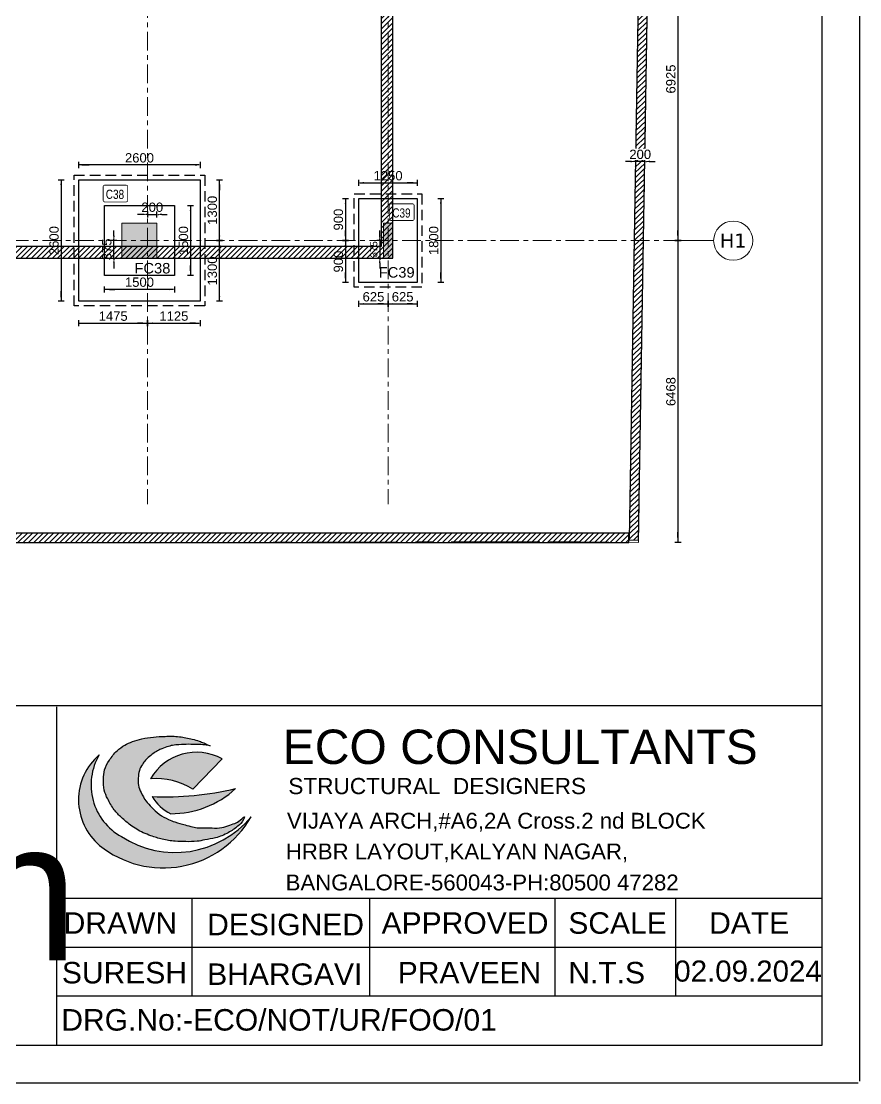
# Model space of a CAD drawing. Extents: x 1878645 to 3043969, y -1160829 to -603973.
# Drawn here: x 2835125 to 2853084, y -692265 to -669520 of the extents above; entities that cross this region are included whole.
import ezdxf
from ezdxf.enums import TextEntityAlignment as Align

# ---------------------------------------------------------------- set-up
doc = ezdxf.new("R2010")
doc.units = 0
doc.header["$LTSCALE"] = 100
doc.header["$PDMODE"] = 66
for name, pattern in [('Center', [50.8, 31.75, -6.35, 6.35, -6.35]), ('Grids', [7, 4, -1, 1, -1]), ('SCHidden', [0.375, 0.25, -0.125])]:
    doc.linetypes.add(name, pattern=pattern)
doc.layers.get('Defpoints').update_dxf_attribs({"lineweight": 0})
for name, color, linetype in [('A-ANNO-TEXT', 8, 'Continuous'), ('A-DIMN-100', 5, 'Continuous'), ('COMMENTS', 30, 'Continuous'), ('Dim', 3, 'Continuous'), ('Footing', 5, 'Continuous'), ('Footing Nos', 4, 'Continuous'), ('PCC', 2, 'Continuous'), ('RETAIN-WALL', 1, 'Continuous')]:
    doc.layers.add(name, color=color, linetype=linetype)
for name, color, linetype, lineweight in [('A-GRID', 8, 'Grids', 0), ('A-GRID-TAG', 3, 'Continuous', 0), ('A-SITE-BDRY', 6, 'Center', 70), ('ECO COL', 6, 'Continuous', 0), ('Eco_  CNO', 7, 'Continuous', 25)]:
    doc.layers.add(name, color=color, linetype=linetype, lineweight=lineweight)
doc.styles.add('ARIAL', font='arial.ttf')
doc.styles.add('ITA', font='simplex.shx')
doc.styles.add('SC-BBS1', font='SansSerif')
doc.styles.get("Standard").update_dxf_attribs({"font": 'verdana.ttf'})
doc.dimstyles.new('A-150-DIM-EXT_MAIN(FT)', dxfattribs={"dimscale": 0, "dimtxt": 200, "dimasz": 18, "dimexe": 100, "dimexo": 100, "dimgap": 50, "dimtad": 1, "dimdec": 0, "dimdsep": 46, "dimtxsty": 'ARIAL', "dimblk": 'A3', "dimcen": 0.025, "dimse1": 1, "dimse2": 1, "dimclrd": 256, "dimclre": 256, "dimclrt": 7, "dimazin": 2, "dimtfac": 1, "dimtdec": 0, "dimtix": 1, "dimtmove": 2, "dimatfit": 3, "dimldrblk": 'WSA-DOT-100', "dimfxl": 1, "dimtolj": 1, "dimtzin": 0, "dimarcsym": 0})

# ---------------------------------------------------------------- blocks, each defined once
blk = doc.blocks.new('*U14')
at = {"layer": 'A-GRID-TAG', "color": 8, "linetype": 'Grids', "lineweight": 15}
for p, q in [((0, 8), (0, 4)), ((0, 4), (0, 0))]:
    blk.add_line(p, q, dxfattribs=at)
at = {"layer": 'A-GRID-TAG', "linetype": 'Continuous'}
blk.add_circle((0, 13), 5, dxfattribs=at)
at = {"layer": 'A-GRID-TAG', "color": 7}
blk.add_attdef('GN', text='', height=4, dxfattribs=at).set_placement((0, 13), align=Align.MIDDLE_CENTER)
blk = doc.blocks.new('A2')
at = {"layer": 'Dim', "linetype": 'ByBlock', "lineweight": -2, "extrusion": (0, 0, -1)}
blk.add_lwpolyline([(6, 0), (12.2, 0)], dxfattribs=at)
blk.add_solid([(6, -1), (0, 0), (6, 1)], dxfattribs=at)
blk = doc.blocks.new('A3')
at = {"layer": 'Dim', "linetype": 'ByBlock', "lineweight": -2}
blk.add_line((0, 3.6), (0, -3.6), dxfattribs=at)
blk.add_blockref('A2', (0, 0), dxfattribs=at)
blk = doc.blocks.new('*D1612')
at = {"layer": 'Defpoints', "color": 0}
for p in [(2838032, -673658), (2837832, -673845), (2838032, -673845)]:
    blk.add_point(p, dxfattribs=at)
at = {"layer": 'Dim', "lineweight": -2}
for p, q in [((2837814, -673658), (2837796, -673658)), ((2837832, -673658), (2838032, -673658)), ((2838050, -673658), (2838068, -673658))]:
    blk.add_line(p, q, dxfattribs=at)
at = {"layer": 'Dim', "lineweight": -2, "xscale": 18, "yscale": 18, "zscale": 18}
blk.add_blockref('A3', (2837832, -673658), dxfattribs=at)
at = {"layer": 'Dim', "lineweight": -2, "xscale": 18, "yscale": 18, "zscale": 18, "rotation": 180}
blk.add_blockref('A3', (2838032, -673658), dxfattribs=at)
at = {"layer": 'Dim', "color": 7, "insert": (2837932, -673506), "char_height": 200, "attachment_point": 5, "style": 'ARIAL'}
blk.add_mtext('\\A1;200', dxfattribs=at)
blk = doc.blocks.new('WSA-DOT-100')
at = {"layer": 'A-DIMN-100', "color": 5}
for p, q in [((0, -200), (0, 200)), ((-200, 0), (200, 0))]:
    blk.add_line(p, q, dxfattribs=at)
at = {"layer": 'A-DIMN-100', "color": 1, "const_width": 60}
blk.add_lwpolyline([(-30, 0, 1), (30, 0, 1)], format="xyb", close=True, dxfattribs=at)
blk = doc.blocks.new('*D1613')
at = {"layer": 'Defpoints', "color": 0}
for p in [(2837110, -674221), (2837282, -674221), (2837282, -674595)]:
    blk.add_point(p, dxfattribs=at)
at = {"layer": 'Dim', "lineweight": -2}
for p, q in [((2837110, -674203), (2837110, -674185)), ((2837110, -674595), (2837110, -674221)), ((2837110, -674613), (2837110, -674631))]:
    blk.add_line(p, q, dxfattribs=at)
at = {"layer": 'Dim', "lineweight": -2, "xscale": 18, "yscale": 18, "zscale": 18}
for p, rotation in [((2837110, -674221), 270), ((2837110, -674595), 90)]:
    blk.add_blockref('A3', p, dxfattribs=dict(at, rotation=rotation))
at = {"layer": 'Dim', "color": 7, "insert": (2836958, -674408), "char_height": 200, "attachment_point": 5, "rotation": 90, "style": 'ARIAL'}
blk.add_mtext('\\A1;375', dxfattribs=at)
blk = doc.blocks.new('*D1616')
at = {"layer": 'Defpoints', "color": 0}
for p in [(2842882, -674220), (2842803, -674595), (2842882, -674595)]:
    blk.add_point(p, dxfattribs=at)
at = {"layer": 'Dim', "lineweight": -2}
for p, q in [((2842803, -674202), (2842803, -674184)), ((2842803, -674220), (2842803, -674595)), ((2842803, -674613), (2842803, -674631))]:
    blk.add_line(p, q, dxfattribs=at)
at = {"layer": 'Dim', "lineweight": -2, "xscale": 18, "yscale": 18, "zscale": 18}
for p, rotation in [((2842803, -674220), 270), ((2842803, -674595), 90)]:
    blk.add_blockref('A3', p, dxfattribs=dict(at, rotation=rotation))
at = {"layer": 'Dim', "color": 7, "insert": (2842676, -674408), "char_height": 150, "attachment_point": 5, "rotation": 90, "style": 'ARIAL'}
blk.add_mtext('\\A1;375', dxfattribs=at)
blk = doc.blocks.new('A$C03881B15')
h = blk.add_hatch(color=86)
edge = h.paths.add_edge_path()
edge.add_spline(control_points=[(80.13, 74.41), (78.85, 75), (76.69, 76), (73.1, 77.43), (68.18, 78.81), (61.26, 80.31), (50.9, 80.22), (41.22, 79.59), (33.08, 77.17), (27.87, 74.93), (22.82, 71.27), (18.86, 65.95), (15.44, 60.15), (15.18, 53.72), (15.1, 47.58), (18.03, 41.39), (21.16, 35.51), (26.32, 30.5), (31.99, 25.53), (38.13, 21.89), (44.74, 19.25), (51.16, 17.26), (58.33, 16.06), (65.45, 16.02), (71.55, 15.89), (77.51, 17.26), (84.07, 18.16), (90.9, 20.98), (96.88, 25.11), (99.82, 27.85), (101.76, 32.3), (97.95, 28.47), (95.29, 27.07), (90.7, 25.57), (85.71, 24), (79.61, 24.63), (74.11, 24.11), (69.12, 25.03), (64.34, 26.36), (59.38, 27.61), (54.15, 29.86), (48.99, 32.35), (44.79, 36.67), (40.7, 40.84), (38.23, 45.5), (36.25, 50.18), (36.39, 54.8), (36.72, 59.25), (38.65, 62.9), (40.96, 66.04), (44.55, 69.15), (48.83, 72.15), (53.58, 73.58), (57.36, 74.9), (61.86, 75.08), (66.86, 75.47), (72.1, 75.08), (76.47, 75.16), (79.05, 74.63), (80.13, 74.41)], knot_values=[0, 0, 0, 0, 4.246861, 7.151323, 11.574121, 19.568641, 28.284106, 42.532398, 48.483783, 53.661456, 59.51565, 66.913681, 73.498071, 79.210966, 85.953473, 91.616477, 99.444488, 105.843059, 113.009162, 122.067605, 127.0701, 134.32743, 142.216889, 148.745282, 155.694438, 160.400867, 167.046747, 175.449227, 182.569509, 187.795037, 189.591977, 192.748202, 196.718591, 201.178225, 206.385034, 212.489071, 219.22456, 222.909441, 227.611665, 234.117384, 238.200733, 244.721149, 251.073285, 256.13887, 262.138806, 266.82668, 271.11882, 275.84401, 280.031219, 283.282413, 287.51717, 294.218602, 298.74557, 302.327722, 306.174014, 312.165346, 317.363286, 321.907225, 325.229978, 325.229978, 325.229978, 325.229978], degree=3, periodic=0)
for points in [[(12.6, 68.89, 0.461258), (12.85, 13.7, 0.462447), (105.12, 31.11, -0.379805), (26.12, 19.06, -0.421297)], [(87.5, 66.42, 0.406571), (43.8, 54.37, -0.163156), (69.65, 47.96)], [(95.68, 48.32, -0.068364), (44.78, 43.49, 0.15409), (56.2, 33.05, 0.189191)]]:
    blk.add_hatch(color=8).paths.add_polyline_path(points)
at = {"color": 8}
blk.add_line((69.65, 47.96), (87.5, 66.42), dxfattribs=at)
for centre, radius, start, end in [((36.28, 41.4), 36.28, 130.73376, 229.78127), ((43.68, 50.57), 36.08, 149.48206, 240.8643), ((71.84, 37.97), 32.48, 61.17081, 149.67179), ((47.18, 12.61), 41.89, 57.55821, 94.62417), ((52.66, 231.17), 187.84, 267.5961, 283.23961), ((56.49, 90.98), 57.93, 269.72004, 312.57295), ((67.03, 56.37), 25.71, 210.05787, 245.09714), ((51.59, 61.61), 61.61, 231.04983, 330.32193), ((58.83, 69.58), 60.19, 237.0781, 320.26627)]:
    blk.add_arc(centre, radius, start, end, dxfattribs=at)
at = {"color": 86}
blk.add_spline([(80.13, 74.41), (76.26, 76.15), (73.56, 77.2), (69.31, 78.46), (61.47, 79.98), (52.75, 80.18), (38.58, 78.67), (32.88, 76.98), (28.15, 74.86), (23.43, 71.4), (18.8, 65.63), (15.85, 59.74), (15.22, 54.07), (15.64, 47.34), (17.75, 42.08), (21.75, 35.35), (26.17, 30.72), (31.64, 26.1), (39.43, 21.47), (44.06, 19.58), (51, 17.47), (58.79, 16.21), (65.32, 16), (72.26, 16.21), (76.89, 17.05), (83.42, 18.32), (91.21, 21.47), (97.1, 25.47), (100.47, 29.46), (101.1, 31.14), (98.57, 29.25), (95.2, 27.15), (90.99, 25.68), (85.94, 24.41), (79.84, 24.41), (73.1, 24.41), (69.47, 25.01), (64.91, 26.18), (58.67, 28), (54.89, 29.57), (49.17, 32.69), (44.48, 36.98), (41.1, 40.75), (38.11, 45.95), (36.55, 50.37), (36.42, 54.66), (37.07, 59.34), (38.89, 63.11), (40.84, 65.71), (43.96, 68.57), (49.61, 72.18), (53.87, 73.7), (57.31, 74.7), (61.14, 75.07), (67.13, 75.33), (72.32, 75.15), (76.86, 74.98), (80.13, 74.41)], degree=3, dxfattribs=at)
blk = doc.blocks.new('*D1626')
at = {"layer": 'Defpoints', "color": 0}
for p in [(2848981, -667296), (2849191, -674221), (2849252, -674221)]:
    blk.add_point(p, dxfattribs=at)
at = {"layer": 'Dim', "lineweight": -2}
blk.add_line((2849191, -667314), (2849191, -674203), dxfattribs=at)
at = {"layer": 'Dim', "lineweight": -2, "xscale": 18, "yscale": 18, "zscale": 18}
for p, rotation in [((2849191, -667296), 90), ((2849191, -674221), 270)]:
    blk.add_blockref('A3', p, dxfattribs=dict(at, rotation=rotation))
at = {"layer": 'Dim', "color": 7, "insert": (2849039, -670758), "char_height": 200, "attachment_point": 5, "rotation": 90, "style": 'ARIAL'}
blk.add_mtext('\\A1;6925', dxfattribs=at)
blk = doc.blocks.new('*D1632')
at = {"layer": 'Defpoints', "color": 0}
for p in [(2849252, -674221), (2848342, -680689), (2849191, -680689)]:
    blk.add_point(p, dxfattribs=at)
at = {"layer": 'Dim', "lineweight": -2}
blk.add_line((2849191, -674239), (2849191, -680671), dxfattribs=at)
at = {"layer": 'Dim', "lineweight": -2, "xscale": 18, "yscale": 18, "zscale": 18}
for p, rotation in [((2849191, -674221), 90), ((2849191, -680689), 270)]:
    blk.add_blockref('A3', p, dxfattribs=dict(at, rotation=rotation))
at = {"layer": 'Dim', "color": 7, "insert": (2849039, -677455), "char_height": 200, "attachment_point": 5, "rotation": 90, "style": 'ARIAL'}
blk.add_mtext('\\A1;6468', dxfattribs=at)
blk = doc.blocks.new('Co')
at = {"const_width": 0.75}
blk.add_lwpolyline([(-12.6, -7.2), (-12.6, 6.6, -0.414214), (-11.1, 8.1), (10.5, 8.1, -0.414214), (12, 6.6), (12, -7.2, -0.414214), (10.5, -8.7), (-11.1, -8.7, -0.414214)], format="xyb", close=True, dxfattribs=at)
at = {"style": 'ITA', "width": 0.669972}
blk.add_attdef('COL', text='', height=10.5, rotation=0.638, dxfattribs=at).set_placement((-9.9, -5.5), (8.5, -5.3), align=Align.FIT)
blk = doc.blocks.new('*D1439')
at = {"layer": 'Defpoints', "color": 0}
for p in [(2843607, -672982), (2842357, -673320), (2843607, -673320)]:
    blk.add_point(p, dxfattribs=at)
at = {"layer": 'Dim', "lineweight": -2}
blk.add_line((2842375, -672982), (2843589, -672982), dxfattribs=at)
at = {"layer": 'Dim', "lineweight": -2, "xscale": 18, "yscale": 18, "zscale": 18, "rotation": 180}
blk.add_blockref('A3', (2842357, -672982), dxfattribs=at)
at = {"layer": 'Dim', "lineweight": -2, "xscale": 18, "yscale": 18, "zscale": 18}
blk.add_blockref('A3', (2843607, -672982), dxfattribs=at)
at = {"layer": 'Dim', "color": 7, "insert": (2842982, -672830), "char_height": 200, "attachment_point": 5, "style": 'ARIAL'}
blk.add_mtext('\\A1;1250', dxfattribs=at)
blk = doc.blocks.new('*D1440')
at = {"layer": 'Defpoints', "color": 0}
for p in [(2842357, -673320), (2842071, -674220), (2842357, -674220)]:
    blk.add_point(p, dxfattribs=at)
at = {"layer": 'Dim', "lineweight": -2}
blk.add_line((2842071, -673338), (2842071, -674202), dxfattribs=at)
at = {"layer": 'Dim', "lineweight": -2, "xscale": 18, "yscale": 18, "zscale": 18}
for p, rotation in [((2842071, -673320), 90), ((2842071, -674220), 270)]:
    blk.add_blockref('A3', p, dxfattribs=dict(at, rotation=rotation))
at = {"layer": 'Dim', "color": 7, "insert": (2841919, -673770), "char_height": 200, "attachment_point": 5, "rotation": 90, "style": 'ARIAL'}
blk.add_mtext('\\A1;900', dxfattribs=at)
blk = doc.blocks.new('*D1441')
at = {"layer": 'Defpoints', "color": 0}
for p in [(2842357, -674220), (2842071, -675120), (2842357, -675120)]:
    blk.add_point(p, dxfattribs=at)
at = {"layer": 'Dim', "lineweight": -2}
blk.add_line((2842071, -674238), (2842071, -675102), dxfattribs=at)
at = {"layer": 'Dim', "lineweight": -2, "xscale": 18, "yscale": 18, "zscale": 18}
for p, rotation in [((2842071, -674220), 90), ((2842071, -675120), 270)]:
    blk.add_blockref('A3', p, dxfattribs=dict(at, rotation=rotation))
at = {"layer": 'Dim', "color": 7, "insert": (2841919, -674670), "char_height": 200, "attachment_point": 5, "rotation": 90, "style": 'ARIAL'}
blk.add_mtext('\\A1;900', dxfattribs=at)
blk = doc.blocks.new('*D1442')
at = {"layer": 'Defpoints', "color": 0}
for p in [(2843607, -673320), (2843607, -675120), (2844111, -675120)]:
    blk.add_point(p, dxfattribs=at)
at = {"layer": 'Dim', "lineweight": -2}
blk.add_line((2844111, -673338), (2844111, -675102), dxfattribs=at)
at = {"layer": 'Dim', "lineweight": -2, "xscale": 18, "yscale": 18, "zscale": 18}
for p, rotation in [((2844111, -673320), 90), ((2844111, -675120), 270)]:
    blk.add_blockref('A3', p, dxfattribs=dict(at, rotation=rotation))
at = {"layer": 'Dim', "color": 7, "insert": (2843959, -674220), "char_height": 200, "attachment_point": 5, "rotation": 90, "style": 'ARIAL'}
blk.add_mtext('\\A1;1800', dxfattribs=at)
blk = doc.blocks.new('*D1443')
at = {"layer": 'Defpoints', "color": 0}
for p in [(2842357, -675120), (2842982, -675120), (2842982, -675577)]:
    blk.add_point(p, dxfattribs=at)
at = {"layer": 'Dim', "lineweight": -2}
blk.add_line((2842375, -675577), (2842964, -675577), dxfattribs=at)
at = {"layer": 'Dim', "lineweight": -2, "xscale": 18, "yscale": 18, "zscale": 18, "rotation": 180}
blk.add_blockref('A3', (2842357, -675577), dxfattribs=at)
at = {"layer": 'Dim', "lineweight": -2, "xscale": 18, "yscale": 18, "zscale": 18}
blk.add_blockref('A3', (2842982, -675577), dxfattribs=at)
at = {"layer": 'Dim', "color": 7, "insert": (2842669, -675425), "char_height": 200, "attachment_point": 5, "style": 'ARIAL'}
blk.add_mtext('\\A1;625', dxfattribs=at)
blk = doc.blocks.new('*D1444')
at = {"layer": 'Defpoints', "color": 0}
for p in [(2842982, -675120), (2843607, -675120), (2843607, -675577)]:
    blk.add_point(p, dxfattribs=at)
at = {"layer": 'Dim', "lineweight": -2}
blk.add_line((2843000, -675577), (2843589, -675577), dxfattribs=at)
at = {"layer": 'Dim', "lineweight": -2, "xscale": 18, "yscale": 18, "zscale": 18, "rotation": 180}
blk.add_blockref('A3', (2842982, -675577), dxfattribs=at)
at = {"layer": 'Dim', "lineweight": -2, "xscale": 18, "yscale": 18, "zscale": 18}
blk.add_blockref('A3', (2843607, -675577), dxfattribs=at)
at = {"layer": 'Dim', "color": 7, "insert": (2843294, -675425), "char_height": 200, "attachment_point": 5, "style": 'ARIAL'}
blk.add_mtext('\\A1;625', dxfattribs=at)
blk = doc.blocks.new('*D1445')
at = {"layer": 'Defpoints', "color": 0}
for p in [(2838407, -673470), (2838407, -674970), (2838752, -674970)]:
    blk.add_point(p, dxfattribs=at)
at = {"layer": 'Dim', "lineweight": -2}
blk.add_line((2838752, -673488), (2838752, -674952), dxfattribs=at)
at = {"layer": 'Dim', "lineweight": -2, "xscale": 18, "yscale": 18, "zscale": 18}
for p, rotation in [((2838752, -673470), 90), ((2838752, -674970), 270)]:
    blk.add_blockref('A3', p, dxfattribs=dict(at, rotation=rotation))
at = {"layer": 'Dim', "color": 7, "insert": (2838600, -674220), "char_height": 200, "attachment_point": 5, "rotation": 90, "style": 'ARIAL'}
blk.add_mtext('\\A1;1500', dxfattribs=at)
blk = doc.blocks.new('*D1446')
at = {"layer": 'Defpoints', "color": 0}
for p in [(2836907, -674970), (2838407, -674970), (2836907, -675265)]:
    blk.add_point(p, dxfattribs=at)
at = {"layer": 'Dim', "lineweight": -2}
blk.add_line((2838389, -675265), (2836925, -675265), dxfattribs=at)
at = {"layer": 'Dim', "lineweight": -2, "xscale": 18, "yscale": 18, "zscale": 18, "rotation": 180}
blk.add_blockref('A3', (2836907, -675265), dxfattribs=at)
at = {"layer": 'Dim', "lineweight": -2, "xscale": 18, "yscale": 18, "zscale": 18}
blk.add_blockref('A3', (2838407, -675265), dxfattribs=at)
at = {"layer": 'Dim', "color": 7, "insert": (2837657, -675112), "char_height": 200, "attachment_point": 5, "style": 'ARIAL'}
blk.add_mtext('\\A1;1500', dxfattribs=at)
blk = doc.blocks.new('*D1447')
at = {"layer": 'Defpoints', "color": 0}
for p in [(2836357, -672920), (2835980, -675520), (2836357, -675520)]:
    blk.add_point(p, dxfattribs=at)
at = {"layer": 'Dim', "lineweight": -2}
blk.add_line((2835980, -672938), (2835980, -675502), dxfattribs=at)
at = {"layer": 'Dim', "lineweight": -2, "xscale": 18, "yscale": 18, "zscale": 18}
for p, rotation in [((2835980, -672920), 90), ((2835980, -675520), 270)]:
    blk.add_blockref('A3', p, dxfattribs=dict(at, rotation=rotation))
at = {"layer": 'Dim', "color": 7, "insert": (2835828, -674220), "char_height": 200, "attachment_point": 5, "rotation": 90, "style": 'ARIAL'}
blk.add_mtext('\\A1;2600', dxfattribs=at)
blk = doc.blocks.new('*D1448')
at = {"layer": 'Defpoints', "color": 0}
for p in [(2836357, -672600), (2836357, -672920), (2838957, -672920)]:
    blk.add_point(p, dxfattribs=at)
at = {"layer": 'Dim', "lineweight": -2}
blk.add_line((2838939, -672600), (2836375, -672600), dxfattribs=at)
at = {"layer": 'Dim', "lineweight": -2, "xscale": 18, "yscale": 18, "zscale": 18, "rotation": 180}
blk.add_blockref('A3', (2836357, -672600), dxfattribs=at)
at = {"layer": 'Dim', "lineweight": -2, "xscale": 18, "yscale": 18, "zscale": 18}
blk.add_blockref('A3', (2838957, -672600), dxfattribs=at)
at = {"layer": 'Dim', "color": 7, "insert": (2837657, -672448), "char_height": 200, "attachment_point": 5, "style": 'ARIAL'}
blk.add_mtext('\\A1;2600', dxfattribs=at)
blk = doc.blocks.new('*D1449')
at = {"layer": 'Defpoints', "color": 0}
for p in [(2836357, -675520), (2837832, -675520), (2837832, -675992)]:
    blk.add_point(p, dxfattribs=at)
at = {"layer": 'Dim', "lineweight": -2}
blk.add_line((2836375, -675992), (2837814, -675992), dxfattribs=at)
at = {"layer": 'Dim', "lineweight": -2, "xscale": 18, "yscale": 18, "zscale": 18, "rotation": 180}
blk.add_blockref('A3', (2836357, -675992), dxfattribs=at)
at = {"layer": 'Dim', "lineweight": -2, "xscale": 18, "yscale": 18, "zscale": 18}
blk.add_blockref('A3', (2837832, -675992), dxfattribs=at)
at = {"layer": 'Dim', "color": 7, "insert": (2837094, -675840), "char_height": 200, "attachment_point": 5, "style": 'ARIAL'}
blk.add_mtext('\\A1;1475', dxfattribs=at)
blk = doc.blocks.new('*D1450')
at = {"layer": 'Defpoints', "color": 0}
for p in [(2837832, -675520), (2838957, -675520), (2838957, -675991)]:
    blk.add_point(p, dxfattribs=at)
at = {"layer": 'Dim', "lineweight": -2}
blk.add_line((2837850, -675991), (2838939, -675991), dxfattribs=at)
at = {"layer": 'Dim', "lineweight": -2, "xscale": 18, "yscale": 18, "zscale": 18, "rotation": 180}
blk.add_blockref('A3', (2837832, -675991), dxfattribs=at)
at = {"layer": 'Dim', "lineweight": -2, "xscale": 18, "yscale": 18, "zscale": 18}
blk.add_blockref('A3', (2838957, -675991), dxfattribs=at)
at = {"layer": 'Dim', "color": 7, "insert": (2838394, -675839), "char_height": 200, "attachment_point": 5, "style": 'ARIAL'}
blk.add_mtext('\\A1;1125', dxfattribs=at)
blk = doc.blocks.new('*D1451')
at = {"layer": 'Defpoints', "color": 0}
for p in [(2838957, -674221), (2839370, -674221), (2838957, -675520)]:
    blk.add_point(p, dxfattribs=at)
at = {"layer": 'Dim', "lineweight": -2}
blk.add_line((2839370, -675502), (2839370, -674239), dxfattribs=at)
at = {"layer": 'Dim', "lineweight": -2, "xscale": 18, "yscale": 18, "zscale": 18}
for p, rotation in [((2839370, -674221), 90), ((2839370, -675520), 270)]:
    blk.add_blockref('A3', p, dxfattribs=dict(at, rotation=rotation))
at = {"layer": 'Dim', "color": 7, "insert": (2839218, -674871), "char_height": 200, "attachment_point": 5, "rotation": 90, "style": 'ARIAL'}
blk.add_mtext('\\A1;1300', dxfattribs=at)
blk = doc.blocks.new('*D1452')
at = {"layer": 'Defpoints', "color": 0}
for p in [(2838957, -672920), (2839370, -672920), (2838957, -674221)]:
    blk.add_point(p, dxfattribs=at)
at = {"layer": 'Dim', "lineweight": -2}
blk.add_line((2839370, -674203), (2839370, -672938), dxfattribs=at)
at = {"layer": 'Dim', "lineweight": -2, "xscale": 18, "yscale": 18, "zscale": 18}
for p, rotation in [((2839370, -672920), 90), ((2839370, -674221), 270)]:
    blk.add_blockref('A3', p, dxfattribs=dict(at, rotation=rotation))
at = {"layer": 'Dim', "color": 7, "insert": (2839218, -673571), "char_height": 200, "attachment_point": 5, "rotation": 90, "style": 'ARIAL'}
blk.add_mtext('\\A1;1300', dxfattribs=at)
blk = doc.blocks.new('G$C92EAE22F')
at = {"layer": 'RETAIN-WALL', "lineweight": -3}
h = blk.add_hatch(dxfattribs=at)
h.set_pattern_fill('ANSI31', color=11, scale=25)
h.set_pattern_definition([(45, (-2234185.81, 595374.29), (-56.1266008, 56.1266008), [])])
edge = h.paths.add_edge_path()
edge.add_line((33123, 0), (33123, 250))
edge.add_line((33123, 250), (223, 250))
edge.add_line((223, 250), (223, 16250))
edge.add_line((223, 16250), (5523, 16250))
edge.add_line((5523, 16250), (5523, 25850))
edge.add_line((5523, 25850), (28573, 25850))
edge.add_line((28573, 25850), (28573, 28300))
edge.add_line((28573, 28300), (61173, 28300))
edge.add_line((61173, 28300), (61173, 251))
edge.add_line((61173, 251), (50723, 250))
edge.add_line((50723, 250), (50723, 0))
edge.add_line((50723, 0), (61423, 1))
edge.add_line((61423, 1), (61423, 28550))
edge.add_line((61423, 28550), (28323, 28550))
edge.add_line((28323, 28550), (28323, 26100))
edge.add_line((28323, 26100), (5273, 26100))
edge.add_line((5273, 26100), (5273, 16500))
edge.add_line((5273, 16500), (-27, 16500))
edge.add_line((-27, 16500), (-27, 0))
edge.add_line((-27, 0), (33123, 0))
blk.add_lwpolyline([(33123, 0), (33123, 250), (223, 250), (223, 16250), (5523, 16250), (5523, 25850), (28573, 25850), (28573, 28300), (61173, 28300), (61173, 251), (50723, 250), (50723, 0), (61423, 1), (61423, 28550), (28323, 28550), (28323, 26100), (5273, 26100), (5273, 16500), (-27, 16500), (-27, 0), (33123, 0)], dxfattribs=at)
blk = doc.blocks.new('*D1499')
at = {"layer": 'Dim', "lineweight": -2}
for p, q in [((2848265, -672525), (2848247, -672525)), ((2848482, -672525), (2848283, -672525)), ((2848500, -672525), (2848518, -672525))]:
    blk.add_line(p, q, dxfattribs=at)
at = {"layer": 'Dim', "lineweight": -2, "xscale": 18, "yscale": 18, "zscale": 18}
blk.add_blockref('A3', (2848283, -672525), dxfattribs=at)
at = {"layer": 'Dim', "lineweight": -2, "xscale": 18, "yscale": 18, "zscale": 18, "rotation": 180}
blk.add_blockref('A3', (2848482, -672525), dxfattribs=at)
at = {"layer": 'Dim', "color": 7, "insert": (2848382, -672373), "char_height": 200, "attachment_point": 5, "style": 'ARIAL', "bg_fill": 3, "box_fill_scale": 1.1, "bg_fill_color": 257, "bg_fill_transparency": 0}
blk.add_mtext('\\A1;200', dxfattribs=at)
at = {"layer": 'Defpoints', "color": 0}
for p in [(2848283, -672300), (2848482, -672303), (2848283, -672525)]:
    blk.add_point(p, dxfattribs=at)

msp = doc.modelspace()

# ---------------------------------------------------------------- hatches: boundary and pattern name
at = {"layer": 'ECO COL'}
h = msp.add_hatch(color=256, dxfattribs=at)
h.dxf.hatch_style = 1
h.paths.add_polyline_path([(2837281.72457, -673845.35773), (2837281.72457, -674595.36655), (2838031.72457, -674595.36655), (2838031.72457, -673845.35773)])
h = msp.add_hatch(color=256, dxfattribs=at)
h.dxf.hatch_style = 1
h.paths.add_polyline_path([(2842881.71575, -673845.36214), (2842881.71575, -674595.36214), (2843081.72456, -674595.36214), (2843081.72456, -673845.36214)])
at = {"layer": 'RETAIN-WALL', "lineweight": -3}
h = msp.add_hatch(dxfattribs=at)
h.set_pattern_fill('ANSI31', color=11, scale=25, angle=359.0433371)
h.set_pattern_definition([(44.043337, (704528.11, 113032.09), (-55.1816796, 57.055875), [])])
h.paths.add_polyline_path([(2848143.32507, -680634.95165), (2848343.2972, -680638.29088), (2848759.60084, -655707.64387), (2848559.62872, -655704.30464)])
h.paths.add_polyline_path([(2847131.72456, -655454.16829), (2848759.65888, -655454.16829), (2848759.65888, -655704.16829), (2847131.72456, -655704.16829)])
h = msp.add_hatch(dxfattribs=at)
h.set_pattern_fill('ANSI31', color=11, scale=25)
h.set_pattern_definition([(45, (691575.706, 77128.02), (-56.1266008, 56.1266008), [])])
h.paths.add_polyline_path([(2848138.49822, -680488.04615), (2825231.72456, -680488.04615), (2825231.72456, -680688.29088), (2848138.49822, -680688.29088)])

# ---------------------------------------------------------------- linework, layer by layer
at = {"color": 35}
for p, q in [((2853083.99811, -692234.01194), (2853083.99811, -628329.71277)), ((2765118.69159, -692265.01839), (2853052.99166, -692265.01839))]:
    msp.add_line(p, q, dxfattribs=at)
for p, q in [((2852277.83034, -691458.85062), (2852277.83034, -629135.88054)), ((2852277.83034, -684191.54035), (2766700.02068, -684191.54035)), ((2835889.14336, -691458.85062), (2835889.14336, -684207.08847)), ((2852277.83034, -688319.44728), (2835889.14336, -688319.44728)), ((2838777.22956, -688319.44728), (2838777.22956, -690412.38284)), ((2842582.37372, -688319.44728), (2842582.37372, -690412.38284)), ((2842582.37372, -688319.44728), (2842582.37372, -690412.38284)), ((2846555.95113, -688319.44728), (2846555.95113, -690412.38284)), ((2849137.60264, -688319.44728), (2849137.60264, -690412.38284)), ((2852277.83034, -689365.91506), (2835889.14336, -689365.91506)), ((2852277.83034, -690412.38284), (2835889.14336, -690412.38284)), ((2765924.85936, -691458.85062), (2852277.83034, -691458.85062))]:
    msp.add_line(p, q)
at = {"layer": 'A-GRID'}
for p, q in [((2837831.72455, -644545.37095), (2837831.72455, -679868.20587)), ((2842981.72015, -644545.63335), (2842981.72015, -679868.46827)), ((2849281.88833, -674220.77601), (2779816.06731, -674220.77601))]:
    msp.add_line(p, q, dxfattribs=at)
at = {"layer": 'A-SITE-BDRY', "lineweight": 5, "ltscale": 0.6}
msp.add_lwpolyline([(2848967.02895, -643275.05165), (2848967.02895, -643275.05165), (2848342.44914, -680689.09182), (2846234.8057, -680667.57094), (2821470.85503, -680742.38531), (2767390.03194, -680689.09182), (2780498.36125, -647141.26901)], dxfattribs=at)
at = {"layer": 'ECO COL', "color": 4}
for points in [[(2837281.72457, -673845.35773), (2838031.72457, -673845.35773), (2838031.72457, -674595.36655), (2837281.72457, -674595.36655)], [(2842881.71575, -673845.36214), (2843081.72456, -673845.36214), (2843081.72456, -674595.36214), (2842881.71575, -674595.36214)]]:
    msp.add_lwpolyline(points, close=True, dxfattribs=at)
at = {"layer": 'Footing'}
for points in [[(2836356.72457, -675520.35773), (2836356.72457, -672920.35773), (2838956.72457, -672920.35773), (2838956.72457, -675520.35773)], [(2836906.72457, -674970.35773), (2836906.72457, -673470.35773), (2838406.72457, -673470.35773), (2838406.72457, -674970.35773)], [(2843606.72456, -675120.08984), (2842356.72456, -675120.08984), (2842356.72456, -673320.08984), (2843606.72456, -673320.08984)]]:
    msp.add_lwpolyline(points, close=True, dxfattribs=at)
at = {"layer": 'PCC', "linetype": 'SCHidden', "ltscale": 9}
for points in [[(2836256.72457, -675620.35773), (2836256.72457, -672820.35773), (2839056.72457, -672820.35773), (2839056.72457, -675620.35773)], [(2843706.72456, -675220.08984), (2842256.72456, -675220.08984), (2842256.72456, -673220.08984), (2843706.72456, -673220.08984)]]:
    msp.add_lwpolyline(points, close=True, dxfattribs=at)
at = {"layer": 'RETAIN-WALL', "lineweight": -3}
for points in [[(2848143.32507, -680634.95165), (2848343.2972, -680638.29088), (2848759.60084, -655707.64387), (2848559.62872, -655704.30464)], [(2848138.49822, -680488.04615), (2825231.72456, -680488.04615), (2825231.72456, -680688.29088), (2848138.49822, -680688.29088)]]:
    msp.add_lwpolyline(points, close=True, dxfattribs=at)

# ---------------------------------------------------------------- block references
at = {"color": 1, "xscale": 35.15328057475772, "yscale": 35.15328057475772, "zscale": 35.15328057475772}
msp.add_blockref('A$C03881B15', (2836352.56351, -687660.91417), dxfattribs=at)
at = {"layer": 'A-GRID'}
ref = msp.add_blockref('*U14', (2849281.88833, -674220.77601), dxfattribs=dict(at, xscale=-84, yscale=84, zscale=84, rotation=270))
ref.add_attrib('GN', 'H1', dxfattribs={"layer": 'A-GRID-TAG', "color": 7, "height": 300}).set_placement((2850373.88833, -674220.77601), align=Align.MIDDLE_CENTER)
at = {"layer": 'COMMENTS'}
msp.add_blockref('G$C92EAE22F', (2781658.9856, -674595.76998), dxfattribs=at)
at = {"layer": 'Eco_  CNO'}
ref = msp.add_blockref('Co', (2837149.00622, -673217.97156), dxfattribs=dict(at, xscale=-21.30803341128, yscale=21.30803341128, zscale=15.2200238652, rotation=179.9999999999787))
ref.add_attrib('COL', 'C38', dxfattribs={"layer": '0', "height": 196.886229, "rotation": 359.361957392, "style": 'ARIAL', "width": 0.778055}).set_placement((2836934.82671, -673324.35154), (2837327.38672, -673328.72325), align=Align.FIT)
ref = msp.add_blockref('Co', (2843284.77166, -673617.32002), dxfattribs=dict(at, xscale=-21.30803341128, yscale=21.30803341128, zscale=15.2200238652, rotation=179.9999999999787))
ref.add_attrib('COL', 'C39', dxfattribs={"layer": '0', "height": 196.886229, "rotation": 359.361957392, "style": 'ARIAL', "width": 0.778055}).set_placement((2843070.59215, -673723.7), (2843463.15216, -673728.07171), align=Align.FIT)

# ---------------------------------------------------------------- texts
at = {"color": 86, "style": 'ARIAL'}
msp.add_text('ECO CONSULTANTS', height=736.3279889, dxfattribs=at).set_placement((2840725.88039, -685434.47787))
at = {"style": 'ARIAL'}
for s, height, p in [('STRUCTURAL  DESIGNERS ', 346.6878877, (2840845.16403, -686080.74418)), ('VIJAYA ARCH,#A6,2A Cross.2 nd BLOCK', 339.7541299, (2840816.00959, -686820.08943)), ('HRBR LAYOUT,KALYAN NAGAR,', 339.7541299, (2840792.05334, -687478.08377)), ('BANGALORE-560043-PH:80500 47282', 339.7541299, (2840788.68387, -688143.70732)), ('DRAWN', 460.445824, (2836033.89322, -689072.59829)), ('DESIGNED', 460.445824, (2839107.13862, -689104.64261)), ('APPROVED', 460.445824, (2842842.82937, -689072.59829)), ('SCALE', 460.445824, (2846841.99037, -689072.29612)), ('DATE', 460.445824, (2849857.87076, -689072.29612)), ('SURESH', 460.445824, (2835995.64113, -690136.38095)), ('BHARGAVI', 460.445824, (2839107.13862, -690168.42527)), ('PRAVEEN', 460.445824, (2843188.71172, -690136.38095)), ('N.T.S', 460.445824, (2846841.99037, -690136.07878)), ('02.09.2024', 451.845845, (2849111.6795, -690097.71223)), ('DRG.No:-ECO/NOT/UR/FOO/01', 460.4458237, (2835983.80563, -691147.02802))]:
    msp.add_text(s, height=height, dxfattribs=at).set_placement(p)
at = {"layer": 'A-ANNO-TEXT', "insert": (2825521.54031, -686672.49486), "char_height": 2968.4504583, "width": 110018.0230473, "attachment_point": 1}
msp.add_mtext('\\pxql;{\\fNiagara Solid|b0|i0|c0|p82;\\C251;n\\C252;otio\\C251;n}', dxfattribs=at)
at = {"layer": 'Footing Nos', "style": 'SC-BBS1'}
for s, p in [('FC38', (2837550.53076, -674699.23882)), ('FC39', (2842782.03959, -674787.9944))]:
    msp.add_text(s, height=225, dxfattribs=at).set_placement(p, align=Align.TOP_LEFT)

# ---------------------------------------------------------------- dimensions: what is measured, and where the dimension line sits
at = {"layer": 'Dim'}
for base, p1, p2, override, picture, middle in [((2849191.21197, -674220.77601), (2848980.97672, -667295.78908), (2849252.29774, -674220.77601), {"dimscale": 1}, '*D1626', (2849039.09737, -670758.28254)), ((2835979.64668, -675520.35773), (2836356.72457, -672920.35773), (2836356.72457, -675520.35773), {"dimscale": 1}, '*D1447', (2835827.53208, -674220.35773)), ((2839369.81449, -672920.35773), (2838956.72457, -674220.77601), (2838956.72457, -672920.35773), {"dimscale": 1}, '*D1452', (2839217.63168, -673570.56687)), ((2838751.69602, -674970.35773), (2838406.72457, -673470.35773), (2838406.72457, -674970.35773), {"dimscale": 1}, '*D1445', (2838599.58142, -674220.35773)), ((2842071.21534, -674220.08984), (2842356.72456, -673320.08984), (2842356.72456, -674220.08984), {"dimscale": 1}, '*D1440', (2841919.10074, -673770.08984)), ((2844111.4207, -675120.08984), (2843606.72456, -673320.08984), (2843606.72456, -675120.08984), {"dimscale": 1}, '*D1442', (2843959.30611, -674220.08984)), ((2837110.03257, -674220.77601), (2837281.72457, -674595.36655), (2837281.72457, -674220.77601), {"dimscale": 1}, '*D1613', (2836957.84976, -674408.07128)), ((2842802.58312, -674595.36214), (2842881.71575, -674220.36214), (2842881.71575, -674595.36214), {"dimscale": 1, "dimtxt": 150}, '*D1616', (2842675.94601, -674407.86214)), ((2839369.81449, -674220.77601), (2838956.72457, -675520.35773), (2838956.72457, -674220.77601), {"dimscale": 1}, '*D1451', (2839217.63168, -674870.56687)), ((2842071.21534, -675120.08984), (2842356.72456, -674220.08984), (2842356.72456, -675120.08984), {"dimscale": 1}, '*D1441', (2841919.10074, -674670.08984)), ((2849191.21197, -680689.09182), (2849252.29774, -674220.77601), (2848342.44914, -680689.09182), {"dimscale": 1}, '*D1632', (2849039.09737, -677454.93392))]:
    dim = msp.add_linear_dim(base=base, p1=p1, p2=p2, angle=90, dimstyle='A-150-DIM-EXT_MAIN(FT)', override=override, dxfattribs=at)
    dim.commit()
    dim.dimension.update_dxf_attribs({"geometry": picture, "text_midpoint": middle})
for base, p1, p2, picture, middle in [((2836356.72457, -672599.72943), (2838956.72457, -672920.35773), (2836356.72457, -672920.35773), '*D1448', (2837656.72457, -672447.61483)), ((2843606.72456, -672982.4592), (2842356.72456, -673320.08984), (2843606.72456, -673320.08984), '*D1439', (2842981.72456, -672830.34461)), ((2838031.72457, -673658.265), (2837831.72455, -673845.35773), (2838031.72457, -673845.35773), '*D1612', (2837931.72456, -673506.1504)), ((2836906.72457, -675264.55641), (2838406.72457, -674970.35773), (2836906.72457, -674970.35773), '*D1446', (2837656.72457, -675112.44182)), ((2842981.72015, -675576.70783), (2842356.72456, -675120.08984), (2842981.72015, -675120.08984), '*D1443', (2842669.22236, -675424.59324)), ((2843606.72456, -675576.70783), (2842981.72456, -675120.08984), (2843606.72456, -675120.08984), '*D1444', (2843294.22456, -675424.59324)), ((2837831.72455, -675992.40765), (2836356.72457, -675520.35773), (2837831.72455, -675520.35773), '*D1449', (2837094.22456, -675840.29305)), ((2838956.72457, -675990.66351), (2837831.72455, -675520.35773), (2838956.72457, -675520.35773), '*D1450', (2838394.22456, -675838.54891))]:
    dim = msp.add_linear_dim(base=base, p1=p1, p2=p2, dimstyle='A-150-DIM-EXT_MAIN(FT)', override={"dimscale": 1}, dxfattribs=at)
    dim.commit()
    dim.dimension.update_dxf_attribs({"geometry": picture, "text_midpoint": middle})

# ---------------------------------------------------------------- next in the draw order: dimensions: what is measured, and where the dimension line sits
dim = msp.add_linear_dim(base=(2848282.50366, -672525.28902), p1=(2848482.47579, -672303.47958), p2=(2848282.50366, -672300.14035), dimstyle='A-150-DIM-EXT_MAIN(FT)', override={"dimscale": 1, "dimtfill": 1, "dimarcsym": 1}, dxfattribs=at)
dim.commit()
dim.dimension.update_dxf_attribs({"geometry": '*D1499', "text_midpoint": (2848382.48973, -672373.17443)})

doc.saveas('drawing.dxf')
